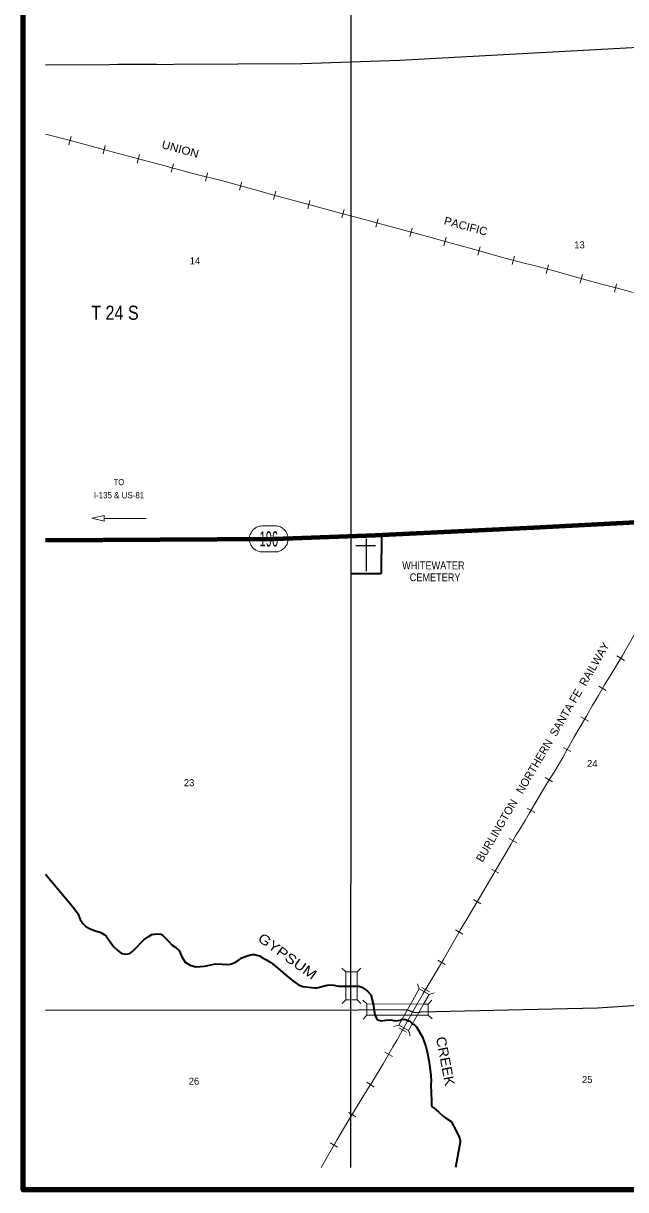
# Model space of a CAD drawing. Extents: x 194.09 to 198.68, y 55.65 to 59.59.
# Drawn here: x 194.086 to 195.365, y 55.709 to 58.185 of the extents above; entities that cross this region are included whole.
import ezdxf
from ezdxf.enums import TextEntityAlignment as Align

# ---------------------------------------------------------------- set-up
doc = ezdxf.new("R2010")
doc.units = 0
doc.header["$LTSCALE"] = 0.0061
doc.linetypes.add('DOTTED', pattern=[1.5, 0.3, -1.2])
for name, color, linetype, lineweight in [('12', 7, 'Continuous', 80), ('14', 7, 'Continuous', 25), ('17', 7, 'Continuous', 13), ('19', 7, 'Continuous', 13), ('21', 7, 'Continuous', 25), ('25', 7, 'Continuous', 35), ('32', 7, 'Continuous', 25), ('35', 7, 'Continuous', 13), ('48', 7, 'Continuous', 106)]:
    doc.layers.add(name, color=color, linetype=linetype, lineweight=lineweight)
for name, color, linetype in [('29', 7, 'Continuous'), ('45', 7, 'Continuous'), ('46', 7, 'Continuous')]:
    doc.layers.add(name, color=color, linetype=linetype)

msp = doc.modelspace()

# ---------------------------------------------------------------- linework, layer by layer
at = {"layer": '12'}
msp.add_lwpolyline([(194.133333, 57.0875), (194.619697, 57.090909), (194.833144, 57.098674), (195.170644, 57.114773), (195.534659, 57.133523), (195.75322, 57.142992), (195.999242, 57.144508), (196.297159, 57.142045), (196.662689, 57.140341), (196.875758, 57.138826), (196.951705, 57.1375)], dxfattribs=at)
at = {"layer": '14'}
msp.add_line((194.367992, 58.098295), (194.286742, 58.097538), dxfattribs=at)
for points in [[(194.782197, 59.543939), (194.781439, 56.960417), (194.781061, 55.756061)], [(194.133333, 58.09678), (194.677652, 58.1), (194.885038, 58.107008), (195.678977, 58.15), (195.825568, 58.157765), (196.645833, 58.152083), (197.083333, 58.150947), (197.921212, 58.149053)], [(194.133333, 56.089962), (194.798106, 56.09072), (194.896402, 56.091098), (194.899053, 56.090909), (194.901515, 56.090341), (194.915341, 56.085417), (194.926326, 56.085038), (194.92803, 56.085606), (194.930114, 56.086364), (195.209848, 56.092992), (195.305682, 56.094508), (195.575379, 56.112311), (195.813258, 56.12822), (195.961742, 56.132197), (195.970455, 56.13125), (196.001515, 56.122917), (196.009659, 56.12197), (196.044318, 56.123295), (196.068182, 56.128598), (196.104545, 56.129545), (196.675568, 56.129545), (197.550947, 56.129356), (197.921212, 56.12803)]]:
    msp.add_lwpolyline(points, dxfattribs=at)
at = {"layer": '17'}
for p, q in [((194.182955, 57.927462), (194.1875, 57.945265)), ((194.255303, 57.907955), (194.260038, 57.925758)), ((194.327841, 57.888636), (194.332576, 57.906439)), ((194.400189, 57.869318), (194.404924, 57.887121)), ((194.472917, 57.850189), (194.477462, 57.867992)), ((194.545265, 57.831061), (194.55, 57.848864)), ((194.617614, 57.811364), (194.622348, 57.828977)), ((194.689962, 57.791477), (194.694697, 57.80928)), ((194.762311, 57.77197), (194.767235, 57.789773)), ((194.834659, 57.752273), (194.839583, 57.770076)), ((194.907197, 57.732765), (194.911932, 57.750379)), ((194.979356, 57.713068), (194.98447, 57.730871)), ((195.051705, 57.693182), (195.056629, 57.710795)), ((195.124242, 57.673295), (195.128977, 57.691098)), ((195.196591, 57.654356), (195.201515, 57.672159)), ((195.268939, 57.63428), (195.273864, 57.652083)), ((195.341477, 57.614583), (195.346023, 57.632386)), ((195.34697, 56.842045), (195.362689, 56.832576)), ((195.308144, 56.777841), (195.323864, 56.768371)), ((195.270455, 56.712879), (195.286174, 56.703598)), ((195.233144, 56.647538), (195.249242, 56.638826)), ((195.194508, 56.583712), (195.210227, 56.574432)), ((195.156439, 56.518939), (195.172348, 56.509659)), ((195.118182, 56.454167), (195.13428, 56.445455)), ((195.080303, 56.389583), (195.096212, 56.380492)), ((195.042235, 56.325189), (195.057955, 56.315909)), ((195.004167, 56.260606), (195.019886, 56.251326)), ((194.966288, 56.195833), (194.982197, 56.186553)), ((194.932765, 56.138068), (194.948674, 56.128598)), ((194.883712, 56.052083), (194.899811, 56.043182)), ((194.853977, 56.000758), (194.869886, 55.991667)), ((194.815909, 55.936932), (194.83125, 55.926705)), ((194.776515, 55.872538), (194.792235, 55.863068)), ((194.737689, 55.808144), (194.753409, 55.798674))]:
    msp.add_line(p, q, dxfattribs=at)
for points in [[(195.381061, 57.613826), (195.347727, 57.622538), (195.314205, 57.63125), (195.273106, 57.642803), (195.220265, 57.657386), (195.176515, 57.669697), (195.15, 57.675947), (195.098674, 57.689773), (195.041856, 57.705492), (194.990152, 57.719697), (194.949621, 57.731439), (194.922917, 57.738068), (194.868182, 57.752841), (194.813447, 57.767803), (194.749242, 57.785227), (194.68447, 57.802652), (194.626136, 57.818561), (194.573674, 57.832955), (194.511742, 57.849811), (194.443561, 57.867424), (194.378788, 57.884659), (194.320265, 57.900189), (194.256629, 57.917235), (194.186553, 57.936174), (194.133333, 57.95)], [(194.990152, 57.719697), (194.949621, 57.731439), (194.922917, 57.738068), (194.868182, 57.752841), (194.813447, 57.767803), (194.749242, 57.785227), (194.68447, 57.802652), (194.626136, 57.818561), (194.573674, 57.832955), (194.511742, 57.849811), (194.443561, 57.867424), (194.378788, 57.884659), (194.320265, 57.900189), (194.256629, 57.917235), (194.186553, 57.936174), (194.180682, 57.937689)], [(195.176515, 57.669697), (195.15, 57.675947), (195.098674, 57.689773), (195.041856, 57.705492), (194.990152, 57.719697)], [(195.381061, 57.613826), (195.347727, 57.622538), (195.314205, 57.63125), (195.273106, 57.642803), (195.220265, 57.657386), (195.176515, 57.669697)], [(194.718561, 55.756061), (194.752083, 55.813826), (194.773485, 55.849621), (194.80303, 55.898864), (194.812689, 55.915341), (194.827841, 55.938068), (194.850568, 55.975947), (194.871023, 56.012121), (194.879735, 56.026515), (194.894697, 56.053598), (194.913447, 56.087121), (194.935417, 56.125), (194.958523, 56.164205), (194.97822, 56.197727), (194.999053, 56.233712), (195.014205, 56.25947), (195.029924, 56.286553), (195.054924, 56.328598), (195.078598, 56.367992), (195.100379, 56.405871), (195.108523, 56.419508), (195.12178, 56.441667), (195.133144, 56.462311), (195.139773, 56.472538), (195.151705, 56.492614), (195.161364, 56.508902), (195.178977, 56.538826), (195.186553, 56.552083), (195.203409, 56.580682), (195.213447, 56.595265), (195.231818, 56.626326), (195.237879, 56.636932), (195.255114, 56.66875), (195.262121, 56.680682), (195.282008, 56.714205), (195.294508, 56.736364), (195.307386, 56.758333), (195.320644, 56.780682), (195.332386, 56.799811), (195.358523, 56.843182), (195.383523, 56.886742)], [(195.307386, 56.758333), (195.320644, 56.780682), (195.332386, 56.799811), (195.358523, 56.843182), (195.383523, 56.886742)], [(195.282008, 56.714205), (195.294508, 56.736364), (195.307386, 56.758333)], [(195.255114, 56.66875), (195.262121, 56.680682), (195.282008, 56.714205)], [(195.231818, 56.626326), (195.237879, 56.636932), (195.255114, 56.66875)], [(195.203409, 56.580682), (195.213447, 56.595265), (195.231818, 56.626326)], [(195.178977, 56.538826), (195.186553, 56.552083), (195.203409, 56.580682)], [(195.151705, 56.492614), (195.161364, 56.508902), (195.178977, 56.538826)], [(195.133144, 56.462311), (195.139773, 56.472538), (195.151705, 56.492614)], [(195.100379, 56.405871), (195.108523, 56.419508), (195.12178, 56.441667), (195.133144, 56.462311)], [(194.999053, 56.233712), (195.014205, 56.25947), (195.029924, 56.286553), (195.054924, 56.328598), (195.078598, 56.367992), (195.100379, 56.405871)], [(194.871023, 56.012121), (194.879735, 56.026515), (194.894697, 56.053598), (194.913447, 56.087121), (194.935417, 56.125), (194.958523, 56.164205), (194.97822, 56.197727), (194.999053, 56.233712)], [(194.80303, 55.898864), (194.812689, 55.915341), (194.827841, 55.938068), (194.850568, 55.975947), (194.871023, 56.012121)], [(194.746023, 55.803409), (194.752083, 55.813826), (194.773485, 55.849621), (194.80303, 55.898864)]]:
    msp.add_lwpolyline(points, dxfattribs=at)
at = {"layer": '19'}
msp.add_lwpolyline([(194.620833, 57.118182), (194.593939, 57.118182), (194.591667, 57.118182), (194.589394, 57.117803), (194.587121, 57.117424), (194.585227, 57.116667), (194.583333, 57.115909), (194.581061, 57.115152), (194.579167, 57.114015), (194.577652, 57.112879), (194.576136, 57.111742), (194.575, 57.110606), (194.573106, 57.109091), (194.572348, 57.107576), (194.571212, 57.106061), (194.570076, 57.104545), (194.568939, 57.102273), (194.567803, 57.1), (194.567045, 57.098106), (194.566667, 57.095455), (194.566288, 57.093182), (194.566288, 57.09053), (194.566288, 57.088258), (194.566667, 57.085227), (194.567424, 57.082576), (194.568182, 57.079924), (194.569318, 57.07803), (194.570455, 57.075758), (194.571591, 57.074242), (194.573106, 57.072348), (194.574621, 57.070455), (194.576515, 57.068939), (194.578409, 57.067803), (194.579924, 57.066288), (194.582955, 57.065152), (194.58447, 57.064394), (194.587121, 57.063636), (194.589015, 57.063258), (194.591667, 57.062879), (194.593939, 57.062879), (194.620833, 57.062879), (194.622727, 57.062879), (194.624621, 57.063258), (194.626894, 57.063258), (194.628409, 57.063636), (194.630303, 57.064773), (194.631818, 57.065152), (194.633712, 57.065909), (194.635227, 57.067045), (194.636742, 57.067803), (194.638258, 57.069318), (194.640152, 57.070833), (194.641288, 57.072348), (194.643182, 57.074242), (194.644697, 57.076894), (194.646212, 57.079545), (194.64697, 57.082576), (194.647727, 57.084848), (194.648106, 57.0875), (194.648485, 57.090152), (194.648106, 57.092424), (194.648106, 57.095076), (194.647727, 57.09697), (194.64697, 57.098485), (194.646591, 57.100758), (194.645455, 57.10303), (194.644318, 57.105303), (194.642803, 57.107197), (194.641288, 57.108712), (194.639773, 57.110606), (194.637879, 57.111742), (194.636742, 57.113258), (194.63447, 57.114773), (194.632197, 57.115909), (194.629924, 57.116667), (194.627273, 57.117424), (194.625, 57.117803), (194.623864, 57.118182), (194.622348, 57.118182)], close=True, dxfattribs=at)
at = {"layer": '21'}
for p, q in [((194.762689, 56.178977), (194.770833, 56.171212)), ((194.802652, 56.179356), (194.794886, 56.171212)), ((194.770833, 56.112121), (194.763068, 56.103977)), ((194.794886, 56.112121), (194.80303, 56.104356))]:
    msp.add_line(p, q, dxfattribs=at)
at = {"layer": '21', "lineweight": 13}
msp.add_line((194.946212, 56.078977), (194.922727, 56.078977), dxfattribs=at)
for points in [[(194.794886, 56.112121), (194.794886, 56.171212), (194.770833, 56.171212), (194.770833, 56.112121)], [(194.923485, 56.145644), (194.926705, 56.135038), (194.883333, 56.058144), (194.872538, 56.054924), (194.883333, 56.058144), (194.904356, 56.046402), (194.907576, 56.035606), (194.904356, 56.046402), (194.947727, 56.123106), (194.958523, 56.126326), (194.947727, 56.123106), (194.926705, 56.135038)], [(194.807386, 56.110795), (194.81553, 56.10303), (194.81553, 56.078977), (194.807765, 56.070833), (194.81553, 56.078977), (194.946212, 56.078977), (194.954356, 56.071212), (194.946212, 56.078977), (194.946212, 56.102841), (194.953977, 56.110985), (194.946212, 56.102841), (194.81553, 56.10303)]]:
    msp.add_lwpolyline(points, close=True, dxfattribs=at)
for points in [[(194.904356, 56.046402), (194.947727, 56.123106), (194.936174, 56.102841)], [(194.936174, 56.102841), (194.946212, 56.102841), (194.945833, 56.078977)]]:
    msp.add_lwpolyline(points, dxfattribs=at)
at = {"layer": '25'}
for points in [[(194.133333, 56.378977), (194.192045, 56.308523), (194.201705, 56.295455), (194.207008, 56.282576), (194.2125, 56.273864), (194.218561, 56.267424), (194.226515, 56.263068), (194.235038, 56.25947), (194.250568, 56.255114), (194.257955, 56.250758), (194.262121, 56.24678), (194.27178, 56.232955), (194.27178, 56.232955), (194.278788, 56.223674), (194.286553, 56.216477), (194.294697, 56.210417), (194.303598, 56.208902), (194.312311, 56.210417), (194.319129, 56.215909), (194.342614, 56.239583), (194.351136, 56.245833), (194.35928, 56.250189), (194.370265, 56.252273), (194.37803, 56.251326), (194.383333, 56.247727), (194.392992, 56.237689), (194.401894, 56.227652), (194.410227, 56.222727), (194.416856, 56.216667), (194.422727, 56.202841), (194.429924, 56.191856), (194.44053, 56.185417), (194.452462, 56.182008), (194.470833, 56.183523), (194.495076, 56.188068), (194.521591, 56.186742), (194.52803, 56.188258), (194.535038, 56.191288), (194.542235, 56.195076), (194.55, 56.200758), (194.563447, 56.20625), (194.571402, 56.207955), (194.577273, 56.207955), (194.587689, 56.204924), (194.595644, 56.200189), (194.601136, 56.197727), (194.610606, 56.191477), (194.614773, 56.188636), (194.626515, 56.179356), (194.642803, 56.164583), (194.657955, 56.15303), (194.670455, 56.143561), (194.679545, 56.140341), (194.679545, 56.140341), (194.704356, 56.137311), (194.70947, 56.137311), (194.712121, 56.137689), (194.728788, 56.142235), (194.735417, 56.143561), (194.745644, 56.142803), (194.755871, 56.141098), (194.783333, 56.140909), (194.798864, 56.14053), (194.805114, 56.139015), (194.813826, 56.133333), (194.817235, 56.129924), (194.824053, 56.122538), (194.829167, 56.10303), (194.832955, 56.078977), (194.837879, 56.069886), (194.846212, 56.067424), (194.854924, 56.068371), (194.865909, 56.069318), (194.876515, 56.067424), (194.882386, 56.067614), (194.886932, 56.06875), (194.890341, 56.070644), (194.897727, 56.069886), (194.906629, 56.066477), (194.912689, 56.061174), (194.916477, 56.05947), (194.921023, 56.054356), (194.928977, 56.040909), (194.933523, 56.032197), (194.941288, 56.012879), (194.94375, 56.001136), (194.947538, 55.982955), (194.949621, 55.96875), (194.951515, 55.951326), (194.952083, 55.939205), (194.951705, 55.932197), (194.952083, 55.912879), (194.952841, 55.89678), (194.95303, 55.888636), (194.953977, 55.885227), (194.958523, 55.881439), (194.967614, 55.873864), (194.978409, 55.864394), (194.982955, 55.861364), (194.994886, 55.853409)], [(194.994886, 55.853409), (195.003788, 55.836364), (195.011742, 55.820455), (195.013826, 55.813068), (195.013826, 55.809659), (195.013826, 55.809659), (195.003788, 55.756061)]]:
    msp.add_lwpolyline(points, dxfattribs=at)
at = {"layer": '32'}
for p, q in [((194.814205, 57.090909), (194.814205, 57.02178)), ((194.792235, 57.076705), (194.83428, 57.076705))]:
    msp.add_line(p, q, dxfattribs=at)
at = {"layer": '32', "linetype": 'DOTTED', "lineweight": 35}
for p in [(194.846591, 57.099242), (194.781439, 57.016856)]:
    msp.add_line(p, (194.846212, 57.016856), dxfattribs=at)
at = {"layer": '35'}
msp.add_line((194.257765, 57.134091), (194.34697, 57.134091), dxfattribs=at)
msp.add_lwpolyline([(194.257765, 57.140341), (194.231439, 57.13428), (194.257955, 57.12803)], close=True, dxfattribs=at)
at = {"layer": '48'}
msp.add_lwpolyline([(197.968561, 55.708712), (194.085985, 55.708712), (194.085985, 59.591288), (197.968561, 59.591288)], close=True, dxfattribs=at)

# ---------------------------------------------------------------- texts
at = {"layer": '17'}
for s, rotation, width, p in [('UNION', 344.696, 1.1, (194.417264, 57.909925)), ('PACIFIC', 344.873, 1.05, (195.023539, 57.746497))]:
    msp.add_text(s, height=0.017, rotation=rotation, dxfattribs=dict(at, width=width)).set_placement(p, align=Align.CENTER)
msp.add_text('BURLINGTON   NORTHERN  SANTA FE  RAILWAY', height=0.017, rotation=59.613, dxfattribs=at).set_placement((195.196588, 56.633579), align=Align.CENTER)
at = {"layer": '19', "width": 0.55}
msp.add_text('196', height=0.0322, dxfattribs=at).set_placement((194.607386, 57.074432), align=Align.CENTER)
at = {"layer": '29'}
for s, rotation, width, p in [('GYPSUM', 324.251, 1.2, (194.640979, 56.19595)), ('CREEK', 280.851, 1.1, (194.972227, 55.979518))]:
    msp.add_text(s, height=0.02083, rotation=rotation, dxfattribs=dict(at, width=width)).set_placement(p, align=Align.CENTER)
at = {"layer": '32', "width": 0.85}
for s, p in [('WHITEWATER', (194.89072, 57.025568)), ('CEMETERY', (194.906818, 57.000379))]:
    msp.add_text(s, height=0.01705, dxfattribs=at).set_placement(p)
at = {"layer": '35'}
for s, width, p in [('TO', 0.9, (194.28911, 57.204545)), ('I-135 & US-81', 0.95, (194.289205, 57.176705))]:
    msp.add_text(s, height=0.0133, dxfattribs=dict(at, width=width)).set_placement(p, align=Align.CENTER)
at = {"layer": '45'}
for s, p in [('13', (195.26733, 57.707386)), ('14', (194.450568, 57.673485)), ('24', (195.294413, 56.605871)), ('23', (194.438068, 56.565341)), ('26', (194.44839, 55.931629)), ('25', (195.283807, 55.935038))]:
    msp.add_text(s, height=0.01496, dxfattribs=at).set_placement(p, align=Align.CENTER)
at = {"layer": '46', "width": 0.85}
msp.add_text('T 24 S', height=0.03011, dxfattribs=at).set_placement((194.280587, 57.555682), align=Align.CENTER)

doc.saveas('drawing.dxf')
